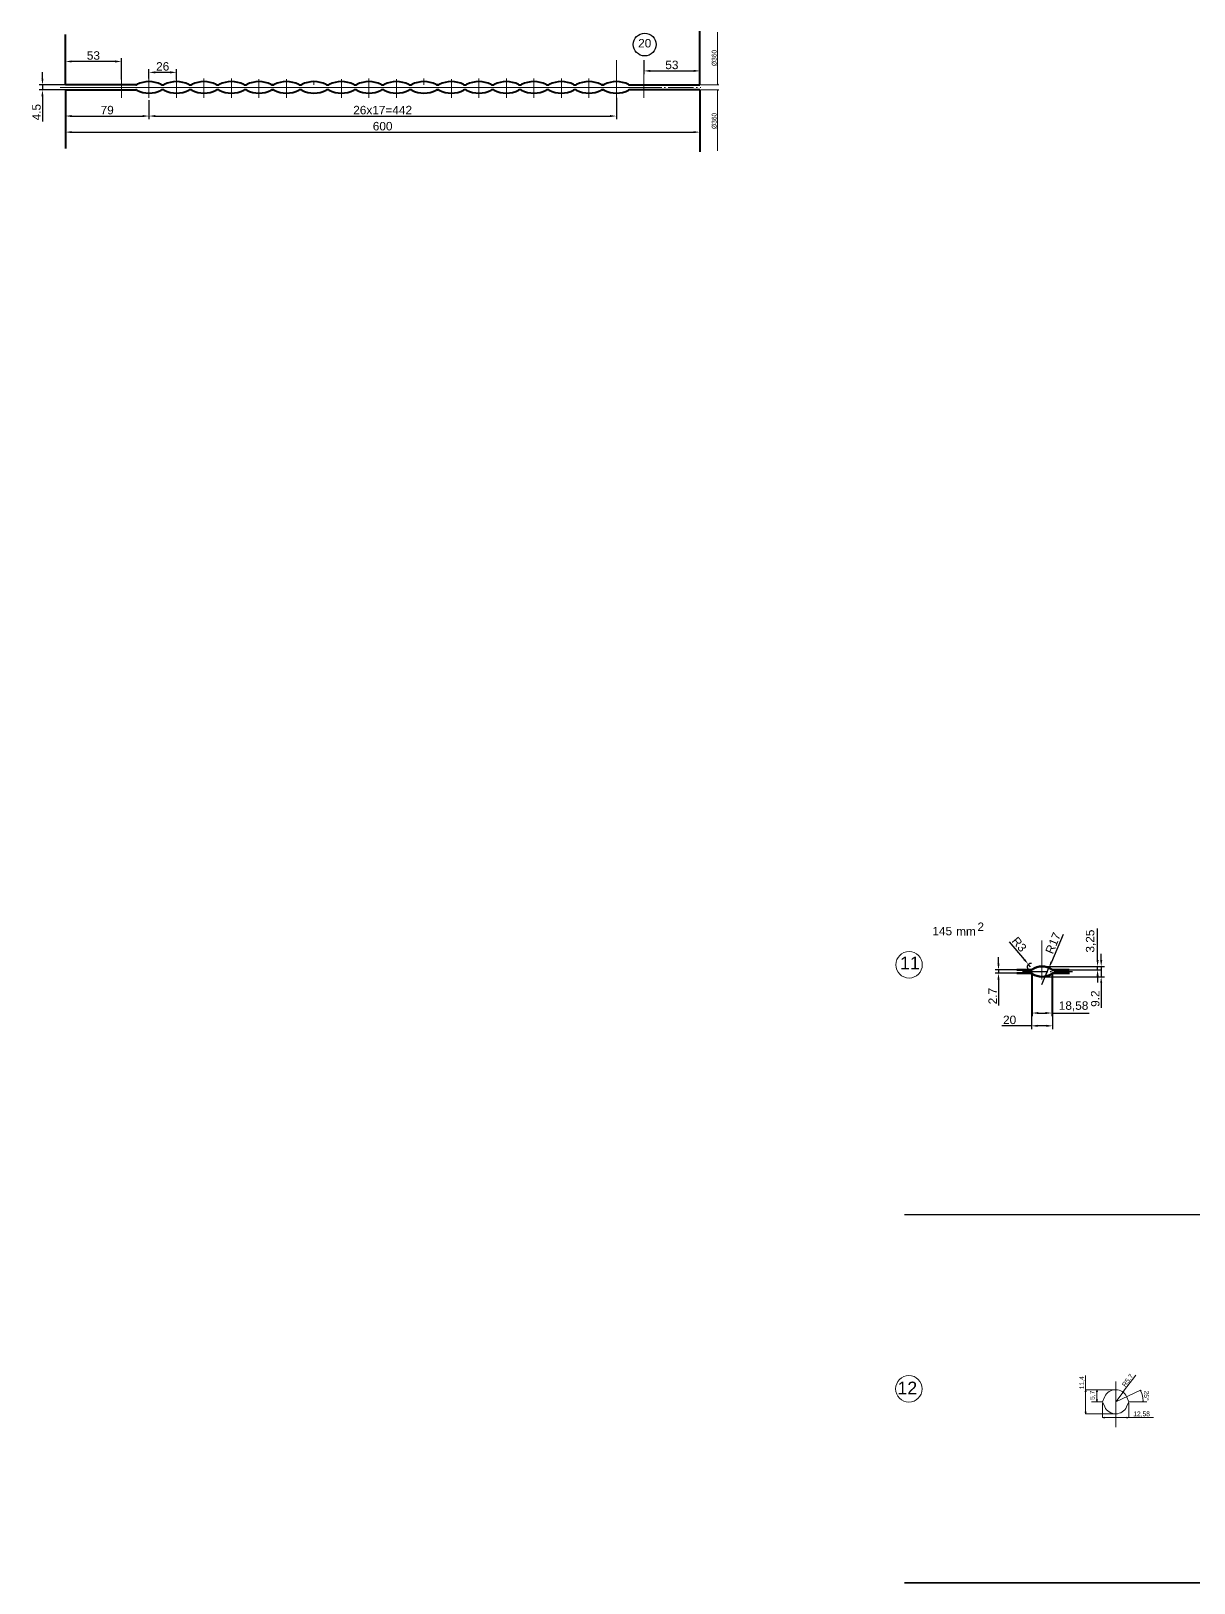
# Model space of a CAD drawing. Header units: millimetres. Extents: x 1526 to 31626, y -4643 to 9189.
# Drawn here: x 1526 to 2626, y 3333 to 4800 of the extents above; entities that cross this region are included whole.
import ezdxf

# ---------------------------------------------------------------- set-up
doc = ezdxf.new("R2010")
doc.units = ezdxf.units.MM
doc.linetypes.add('ACAD_ISO04W100', pattern=[30, 24, -3, 0, -3])
for name, color, linetype, lineweight in [('контурная', 7, 'Continuous', 50), ('осевые', 1, 'ACAD_ISO04W100', 25), ('тонкая', 7, 'Continuous', 20), ('тонкий', 7, 'Continuous', 20)]:
    doc.layers.add(name, color=color, linetype=linetype, lineweight=lineweight)
doc.layers.add('осевая', color=4, linetype='Continuous')
doc.styles.add('s1v4', font='arial.ttf', dxfattribs={"height": 4})
doc.styles.get("Standard").update_dxf_attribs({"font": 'arial.ttf'})
doc.dimstyles.new('s2v4', dxfattribs={"dimtxt": 8, "dimasz": 6, "dimexe": 3, "dimexo": 0, "dimgap": 1.5, "dimtad": 1, "dimtxsty": 'Standard', "dimcen": 2.5, "dimadec": 0, "dimazin": 0, "dimtfac": 1, "dimtmove": 0, "dimatfit": 3, "dimfxl": 1, "dimarcsym": 0})

# ---------------------------------------------------------------- blocks, each defined once
blk = doc.blocks.new('_Open30')
at = {"color": 0, "linetype": 'ByBlock', "lineweight": -2}
for p, q in [((-1, 0.27), (0, 0)), ((0, 0), (-1, -0.27)), ((0, 0), (-1, 0))]:
    blk.add_line(p, q, dxfattribs=at)
blk = doc.blocks.new('*D233')
at = {"layer": 'Defpoints', "color": 0, "transparency": 16777216}
for p in [(1637.8, 4725.2), (2079.8, 4736.5), (2079.8, 4719.2)]:
    blk.add_point(p, dxfattribs=at)
at = {"layer": 'тонкий', "color": 0, "lineweight": -2, "transparency": 16777216}
for p, q in [((1637.8, 4725.2), (1637.8, 4716.2)), ((2079.8, 4736.5), (2079.8, 4716.2)), ((1643.8, 4719.2), (2073.8, 4719.2))]:
    blk.add_line(p, q, dxfattribs=at)
at = {"layer": 'тонкий', "color": 0, "transparency": 16777216}
for points in [[(1643.8, 4720.2), (1643.8, 4718.2), (1637.8, 4719.2)], [(2073.8, 4720.2), (2073.8, 4718.2), (2079.8, 4719.2)]]:
    blk.add_solid(points, dxfattribs=at)
at = {"layer": 'тонкий', "color": 0, "transparency": 16777216, "insert": (1858.8, 4724.8), "char_height": 8, "attachment_point": 5}
blk.add_mtext('26x17=442', dxfattribs=at)
blk = doc.blocks.new('*D383')
at = {"layer": 'Defpoints', "color": 0, "transparency": 16777216}
for p in [(1558.8, 4743.9), (2158.8, 4743.9), (2158.8, 4704)]:
    blk.add_point(p, dxfattribs=at)
at = {"layer": 'тонкий', "color": 0, "lineweight": -2, "transparency": 16777216}
for p, q in [((1558.8, 4743.9), (1558.8, 4701)), ((2158.8, 4743.9), (2158.8, 4701)), ((1564.8, 4704), (2152.8, 4704))]:
    blk.add_line(p, q, dxfattribs=at)
at = {"layer": 'тонкий', "color": 0, "transparency": 16777216}
for points in [[(1564.8, 4705), (1564.8, 4703), (1558.8, 4704)], [(2152.8, 4705), (2152.8, 4703), (2158.8, 4704)]]:
    blk.add_solid(points, dxfattribs=at)
at = {"layer": 'тонкий', "color": 0, "transparency": 16777216, "insert": (1858.8, 4709.6), "char_height": 8, "attachment_point": 5}
blk.add_mtext('600', dxfattribs=at)
blk = doc.blocks.new('*D234')
at = {"layer": 'Defpoints', "color": 0, "transparency": 16777216}
for p in [(1558.8, 4743.3), (1637.8, 4734.3), (1637.8, 4719.2)]:
    blk.add_point(p, dxfattribs=at)
at = {"layer": 'тонкий', "color": 0, "lineweight": -2, "transparency": 16777216}
for p, q in [((1558.8, 4743.3), (1558.8, 4716.2)), ((1637.8, 4734.3), (1637.8, 4716.2)), ((1564.8, 4719.2), (1631.8, 4719.2))]:
    blk.add_line(p, q, dxfattribs=at)
at = {"layer": 'тонкий', "color": 0, "transparency": 16777216}
for points in [[(1564.8, 4720.2), (1564.8, 4718.2), (1558.8, 4719.2)], [(1631.8, 4720.2), (1631.8, 4718.2), (1637.8, 4719.2)]]:
    blk.add_solid(points, dxfattribs=at)
at = {"layer": 'тонкий', "color": 0, "transparency": 16777216, "insert": (1598.3, 4724.8), "char_height": 8, "attachment_point": 5}
blk.add_mtext('79', dxfattribs=at)
blk = doc.blocks.new('*D384')
at = {"layer": 'Defpoints', "color": 0, "transparency": 16777216}
for p in [(1537.1, 4743.9), (1592.1, 4748.7), (1592.1, 4743.9)]:
    blk.add_point(p, dxfattribs=at)
at = {"layer": 'тонкий', "color": 0, "lineweight": -2, "transparency": 16777216}
for p, q in [((1537.1, 4754.7), (1537.1, 4760.7)), ((1592.1, 4748.7), (1534.1, 4748.7)), ((1592.1, 4743.9), (1534.1, 4743.9)), ((1537.1, 4748.7), (1537.1, 4743.9)), ((1537.1, 4737.9), (1537.1, 4714))]:
    blk.add_line(p, q, dxfattribs=at)
at = {"layer": 'тонкий', "color": 0, "transparency": 16777216}
for points in [[(1536.1, 4754.7), (1538.1, 4754.7), (1537.1, 4748.7)], [(1536.1, 4737.9), (1538.1, 4737.9), (1537.1, 4743.9)]]:
    blk.add_solid(points, dxfattribs=at)
at = {"layer": 'тонкий', "color": 0, "transparency": 16777216, "insert": (1531.5, 4722.9), "char_height": 8, "attachment_point": 5, "rotation": 90}
blk.add_mtext('4.5', dxfattribs=at)
blk = doc.blocks.new('*D385')
at = {"layer": 'Defpoints', "color": 0, "transparency": 16777216}
for p in [(1637.8, 4760.5), (1637.8, 4754.7), (1663.8, 4753.9)]:
    blk.add_point(p, dxfattribs=at)
at = {"layer": 'тонкий', "color": 0, "lineweight": -2, "transparency": 16777216}
for p, q in [((1637.8, 4754.7), (1637.8, 4763.5)), ((1657.8, 4760.5), (1643.8, 4760.5)), ((1663.8, 4753.9), (1663.8, 4763.5))]:
    blk.add_line(p, q, dxfattribs=at)
at = {"layer": 'тонкий', "color": 0, "transparency": 16777216}
for points in [[(1643.8, 4761.5), (1643.8, 4759.5), (1637.8, 4760.5)], [(1657.8, 4761.5), (1657.8, 4759.5), (1663.8, 4760.5)]]:
    blk.add_solid(points, dxfattribs=at)
at = {"layer": 'тонкий', "color": 0, "transparency": 16777216, "insert": (1650.8, 4766.1), "char_height": 8, "attachment_point": 5}
blk.add_mtext('26', dxfattribs=at)
blk = doc.blocks.new('*D235')
at = {"layer": 'Defpoints', "color": 0, "transparency": 16777216}
for p in [(2105.8, 4772.1), (2158.8, 4761.9), (2158.8, 4754.7)]:
    blk.add_point(p, dxfattribs=at)
at = {"layer": 'тонкий', "color": 0, "lineweight": -2, "transparency": 16777216}
for p, q in [((2105.8, 4772.1), (2105.8, 4758.9)), ((2111.8, 4761.9), (2152.8, 4761.9)), ((2158.8, 4754.7), (2158.8, 4764.9))]:
    blk.add_line(p, q, dxfattribs=at)
at = {"layer": 'тонкий', "color": 0, "transparency": 16777216}
for points in [[(2111.8, 4762.9), (2111.8, 4760.9), (2105.8, 4761.9)], [(2152.8, 4762.9), (2152.8, 4760.9), (2158.8, 4761.9)]]:
    blk.add_solid(points, dxfattribs=at)
at = {"layer": 'тонкий', "color": 0, "transparency": 16777216, "insert": (2132.3, 4767.5), "char_height": 8, "attachment_point": 5}
blk.add_mtext('53', dxfattribs=at)
blk = doc.blocks.new('*D209')
at = {"layer": 'Defpoints', "color": 0, "transparency": 16777216}
for p in [(2472.3, 3908.9), (2492.3, 3908.9), (2472.3, 3859.2)]:
    blk.add_point(p, dxfattribs=at)
at = {"layer": 'тонкий', "color": 0, "lineweight": -2, "transparency": 16777216}
for p, q in [((2472.3, 3908.9), (2472.3, 3856.2)), ((2492.3, 3908.9), (2492.3, 3856.2)), ((2472.3, 3859.2), (2444.4, 3859.2)), ((2486.3, 3859.2), (2478.3, 3859.2))]:
    blk.add_line(p, q, dxfattribs=at)
at = {"layer": 'тонкий', "color": 0, "transparency": 16777216}
for points in [[(2478.3, 3860.2), (2478.3, 3858.2), (2472.3, 3859.2)], [(2486.3, 3860.2), (2486.3, 3858.2), (2492.3, 3859.2)]]:
    blk.add_solid(points, dxfattribs=at)
at = {"layer": 'тонкий', "color": 0, "transparency": 16777216, "insert": (2451.7, 3864.8), "char_height": 8, "attachment_point": 5}
blk.add_mtext('20', dxfattribs=at)
blk = doc.blocks.new('*D298')
at = {"layer": 'Defpoints', "color": 0, "transparency": 16777216}
for p in [(2482.3, 3915.3), (2498.3, 3912.1), (2534.9, 3915.3)]:
    blk.add_point(p, dxfattribs=at)
at = {"layer": 'тонкий', "color": 0, "lineweight": -2, "transparency": 16777216}
for p, q in [((2534.9, 3921.3), (2534.9, 3951.2)), ((2482.3, 3915.3), (2537.9, 3915.3)), ((2498.3, 3912.1), (2537.9, 3912.1)), ((2534.9, 3912.1), (2534.9, 3915.3)), ((2534.9, 3906.1), (2534.9, 3900.1))]:
    blk.add_line(p, q, dxfattribs=at)
at = {"layer": 'тонкий', "color": 0, "transparency": 16777216}
for points in [[(2533.9, 3921.3), (2535.9, 3921.3), (2534.9, 3915.3)], [(2533.9, 3906.1), (2535.9, 3906.1), (2534.9, 3912.1)]]:
    blk.add_solid(points, dxfattribs=at)
at = {"layer": 'тонкий', "color": 0, "transparency": 16777216, "insert": (2528.6, 3939.3), "char_height": 8, "attachment_point": 5, "rotation": 90}
blk.add_mtext('3,25', dxfattribs=at)
blk = doc.blocks.new('*D299')
at = {"layer": 'Defpoints', "color": 0, "transparency": 16777216}
for p in [(2482.3, 3905.6), (2513.8, 3915.3), (2538.3, 3905.6)]:
    blk.add_point(p, dxfattribs=at)
at = {"layer": 'тонкий', "color": 0, "lineweight": -2, "transparency": 16777216}
for p, q in [((2538.3, 3921.3), (2538.3, 3927.3)), ((2482.3, 3905.6), (2541.3, 3905.6)), ((2513.8, 3915.3), (2541.3, 3915.3)), ((2538.3, 3915.3), (2538.3, 3905.6)), ((2538.3, 3899.6), (2538.3, 3876.2))]:
    blk.add_line(p, q, dxfattribs=at)
at = {"layer": 'тонкий', "color": 0, "transparency": 16777216}
for points in [[(2537.3, 3921.3), (2539.3, 3921.3), (2538.3, 3915.3)], [(2537.3, 3899.6), (2539.3, 3899.6), (2538.3, 3905.6)]]:
    blk.add_solid(points, dxfattribs=at)
at = {"layer": 'тонкий', "color": 0, "transparency": 16777216, "insert": (2532.7, 3884.9), "char_height": 8, "attachment_point": 5, "rotation": 90}
blk.add_mtext('9.2', dxfattribs=at)
blk = doc.blocks.new('*D300')
at = {"layer": 'Defpoints', "color": 0, "transparency": 16777216}
for p in [(2441.2, 3908.9), (2461.5, 3912.1), (2461.5, 3908.9)]:
    blk.add_point(p, dxfattribs=at)
at = {"layer": 'тонкий', "color": 0, "lineweight": -2, "transparency": 16777216}
for p, q in [((2441.2, 3918.1), (2441.2, 3924.1)), ((2461.5, 3912.1), (2438.2, 3912.1)), ((2461.5, 3908.9), (2438.2, 3908.9)), ((2441.2, 3912.1), (2441.2, 3908.9)), ((2441.2, 3902.9), (2441.2, 3878.4))]:
    blk.add_line(p, q, dxfattribs=at)
at = {"layer": 'тонкий', "color": 0, "transparency": 16777216}
for points in [[(2440.2, 3918.1), (2442.2, 3918.1), (2441.2, 3912.1)], [(2440.2, 3902.9), (2442.2, 3902.9), (2441.2, 3908.9)]]:
    blk.add_solid(points, dxfattribs=at)
at = {"layer": 'тонкий', "color": 0, "transparency": 16777216, "insert": (2435.7, 3887.3), "char_height": 8, "attachment_point": 5, "rotation": 90}
blk.add_mtext('2.7', dxfattribs=at)
blk = doc.blocks.new('*D301')
at = {"layer": 'Defpoints', "color": 0, "transparency": 16777216}
for p in [(2488.9, 3914), (2482.3, 3898.3)]:
    blk.add_point(p, dxfattribs=at)
at = {"layer": 'тонкий', "color": 0, "lineweight": -2, "transparency": 16777216}
for p, q in [((2502.2, 3945.4), (2491.2, 3919.5)), ((2482.3, 3898.3), (2488.9, 3914))]:
    blk.add_line(p, q, dxfattribs=at)
at = {"layer": 'тонкий', "color": 0, "transparency": 16777216}
blk.add_solid([(2490.3, 3919.9), (2492.1, 3919.1), (2488.9, 3914)], dxfattribs=at)
at = {"layer": 'тонкий', "color": 0, "transparency": 16777216, "insert": (2492.8, 3937.4), "char_height": 8, "attachment_point": 5, "rotation": 67.1227}
blk.add_mtext('R17', dxfattribs=at)
blk = doc.blocks.new('*D302')
at = {"layer": 'Defpoints', "color": 0, "transparency": 16777216}
for p in [(2469.4, 3917.4), (2471.4, 3915.1)]:
    blk.add_point(p, dxfattribs=at)
at = {"layer": 'тонкий', "color": 0, "lineweight": -2, "transparency": 16777216}
for p, q in [((2451.4, 3938.7), (2465.5, 3922)), ((2471.4, 3915.1), (2469.4, 3917.4))]:
    blk.add_line(p, q, dxfattribs=at)
blk.add_arc((2471.4, 3915.1), 3, 72.8875, 270, dxfattribs=at)
at = {"layer": 'тонкий', "color": 0, "transparency": 16777216}
blk.add_solid([(2466.3, 3922.6), (2464.8, 3921.3), (2469.4, 3917.4)], dxfattribs=at)
at = {"layer": 'тонкий', "color": 0, "transparency": 16777216, "insert": (2460.8, 3936.2), "char_height": 8, "attachment_point": 5, "rotation": 310.1832}
blk.add_mtext('R3', dxfattribs=at)
blk = doc.blocks.new('*D303')
at = {"layer": 'Defpoints', "color": 0, "transparency": 16777216}
for p in [(2473, 3908.4), (2491.6, 3908.4), (2491.6, 3871.3)]:
    blk.add_point(p, dxfattribs=at)
at = {"layer": 'тонкий', "color": 0, "lineweight": -2, "transparency": 16777216}
for p, q in [((2473, 3908.4), (2473, 3868.3)), ((2491.6, 3908.4), (2491.6, 3868.3)), ((2479, 3871.3), (2485.6, 3871.3)), ((2491.6, 3871.3), (2526.8, 3871.3))]:
    blk.add_line(p, q, dxfattribs=at)
at = {"layer": 'тонкий', "color": 0, "transparency": 16777216}
for points in [[(2479, 3872.3), (2479, 3870.3), (2473, 3871.3)], [(2485.6, 3872.3), (2485.6, 3870.3), (2491.6, 3871.3)]]:
    blk.add_solid(points, dxfattribs=at)
at = {"layer": 'тонкий', "color": 0, "transparency": 16777216, "insert": (2512.2, 3877.6), "char_height": 8, "attachment_point": 5}
blk.add_mtext('18,58', dxfattribs=at)
blk = doc.blocks.new('*D247')
at = {"layer": 'Defpoints', "color": 0, "transparency": 16777216}
for p in [(1558.8, 4770.8), (1558.8, 4758.2), (1611.8, 4753.9)]:
    blk.add_point(p, dxfattribs=at)
at = {"layer": 'тонкий', "color": 0, "lineweight": -2, "transparency": 16777216}
for p, q in [((1558.8, 4758.2), (1558.8, 4773.8)), ((1605.8, 4770.8), (1564.8, 4770.8)), ((1611.8, 4753.9), (1611.8, 4773.8))]:
    blk.add_line(p, q, dxfattribs=at)
at = {"layer": 'тонкий', "color": 0, "transparency": 16777216}
for points in [[(1564.8, 4771.8), (1564.8, 4769.8), (1558.8, 4770.8)], [(1605.8, 4771.8), (1605.8, 4769.8), (1611.8, 4770.8)]]:
    blk.add_solid(points, dxfattribs=at)
at = {"layer": 'тонкий', "color": 0, "transparency": 16777216, "insert": (1585.3, 4776.4), "char_height": 8, "attachment_point": 5}
blk.add_mtext('53', dxfattribs=at)

msp = doc.modelspace()

# ---------------------------------------------------------------- linework, layer by layer
at = {"lineweight": 40}
for p, q in [((2158.8379, 4748.72314), (2158.8379, 4799.57324)), ((1558.8379, 4748.72314), (1558.8379, 4796.27906)), ((1625.34791, 4748.72314), (1558.8379, 4748.72314)), ((1558.8379, 4743.92314), (1625.34791, 4743.92314)), ((1558.8379, 4743.29814), (1558.8379, 4688.66872)), ((1650.3279, 4748.72314), (1651.34791, 4748.72314)), ((1651.34791, 4743.92314), (1650.3279, 4743.92314)), ((1676.3279, 4748.72314), (1677.34791, 4748.72314)), ((1676.3279, 4748.72314), (1677.34791, 4748.72314)), ((1677.34791, 4743.92314), (1676.3279, 4743.92314)), ((1677.34791, 4743.92314), (1676.3279, 4743.92314)), ((1702.3279, 4748.72314), (1703.34791, 4748.72314)), ((1703.34791, 4743.92314), (1702.3279, 4743.92314)), ((1728.3279, 4748.72314), (1729.34791, 4748.72314)), ((1729.34791, 4743.92314), (1728.3279, 4743.92314)), ((1754.3279, 4748.72314), (1755.34791, 4748.72314)), ((1755.34791, 4748.72314), (1754.3279, 4748.72314)), ((1755.34791, 4743.92314), (1754.3279, 4743.92314)), ((1754.3279, 4743.92314), (1755.34791, 4743.92314)), ((1780.3279, 4748.72314), (1781.34791, 4748.72314)), ((1781.34791, 4743.92314), (1780.3279, 4743.92314)), ((1806.3279, 4748.72314), (1807.34791, 4748.72314)), ((1807.34791, 4743.92314), (1806.3279, 4743.92314)), ((1832.3279, 4748.72314), (1833.34791, 4748.72314)), ((1832.3279, 4748.72314), (1833.34791, 4748.72314)), ((1833.34791, 4743.92314), (1832.3279, 4743.92314)), ((1833.34791, 4743.92314), (1832.3279, 4743.92314)), ((1858.3279, 4748.72314), (1859.34791, 4748.72314)), ((1859.34791, 4743.92314), (1858.3279, 4743.92314)), ((1884.3279, 4748.72314), (1885.34791, 4748.72314)), ((1885.34791, 4743.92314), (1884.3279, 4743.92314)), ((1910.3279, 4748.72314), (1911.34791, 4748.72314)), ((1911.34791, 4748.72314), (1910.3279, 4748.72314)), ((1911.34791, 4743.92314), (1910.3279, 4743.92314)), ((1910.3279, 4743.92314), (1911.34791, 4743.92314)), ((1936.3279, 4748.72314), (1937.34791, 4748.72314)), ((1937.34791, 4743.92314), (1936.3279, 4743.92314)), ((1962.3279, 4748.72314), (1963.34791, 4748.72314)), ((1963.34791, 4743.92314), (1962.3279, 4743.92314)), ((1988.3279, 4748.72314), (1989.34791, 4748.72314)), ((1988.3279, 4748.72314), (1989.34791, 4748.72314)), ((1989.34791, 4743.92314), (1988.3279, 4743.92314)), ((1989.34791, 4743.92314), (1988.3279, 4743.92314)), ((2014.3279, 4748.72314), (2015.34791, 4748.72314)), ((2015.34791, 4743.92314), (2014.3279, 4743.92314)), ((2040.3279, 4748.72314), (2041.34791, 4748.72314)), ((2041.34791, 4743.92314), (2040.3279, 4743.92314)), ((2067.34791, 4748.72314), (2066.3279, 4748.72314)), ((2066.3279, 4748.72314), (2067.34791, 4748.72314)), ((2066.3279, 4743.92314), (2067.34791, 4743.92314)), ((2067.34791, 4743.92314), (2066.3279, 4743.92314)), ((2092.3279, 4748.72314), (2093.34791, 4748.72314)), ((2092.3279, 4748.72314), (2158.8379, 4748.72314)), ((2093.34791, 4743.92314), (2092.3279, 4743.92314)), ((2158.8379, 4743.92314), (2092.3279, 4743.92314)), ((2158.8379, 4743.29814), (2158.8379, 4685.37452))]:
    msp.add_line(p, q, dxfattribs=at)
at = {"lineweight": 5}
for p, q in [((2175.60497, 4749.72314), (2175.60497, 4798.57324)), ((2175.60912, 4742.92314), (2175.60912, 4686.37452)), ((2523.53729, 3515.26311), (2523.53729, 3528.76311)), ((2571.06231, 3528.839), (2559.54096, 3513.72468)), ((2523.53729, 3494.46311), (2523.53729, 3513.26311)), ((2534.28868, 3513.26311), (2534.28868, 3505.86311)), ((2552.02369, 3503.86311), (2558.93473, 3512.92939)), ((2541.44518, 3488.85498), (2562.6022, 3488.85498)), ((2564.6022, 3488.85498), (2587.91444, 3488.85498))]:
    msp.add_line(p, q, dxfattribs=at)
at = {"lineweight": 15}
for p, q in [((1637.8379, 4751.72314), (1637.8379, 4754.72314)), ((1663.8379, 4751.72314), (1663.8379, 4754.72314)), ((1689.8379, 4751.72314), (1689.8379, 4754.72314)), ((1715.8379, 4751.72314), (1715.8379, 4754.72314)), ((1845.8379, 4751.72314), (1845.8379, 4754.72314)), ((1897.8379, 4751.72314), (1897.8379, 4754.72314)), ((1949.8379, 4751.72314), (1949.8379, 4754.72314)), ((1975.8379, 4751.72314), (1975.8379, 4754.72314)), ((2001.8379, 4751.72314), (2001.8379, 4754.72314)), ((2027.8379, 4751.72314), (2027.8379, 4754.72314)), ((2053.8379, 4751.72314), (2053.8379, 4754.72314)), ((2079.8379, 4751.72314), (2079.8379, 4754.72314)), ((1637.8379, 4751.72314), (1637.8379, 4748.72314)), ((1663.8379, 4751.72314), (1663.8379, 4748.72314)), ((1689.8379, 4751.72314), (1689.8379, 4748.72314)), ((1715.8379, 4751.72314), (1715.8379, 4748.72314)), ((1741.8379, 4751.72314), (1741.8379, 4748.72314)), ((1767.8379, 4751.72314), (1767.8379, 4748.72314)), ((1819.8379, 4751.72314), (1819.8379, 4748.72314)), ((1845.8379, 4751.72314), (1845.8379, 4748.72314)), ((1871.8379, 4751.72314), (1871.8379, 4748.72314)), ((1897.8379, 4751.72314), (1897.8379, 4748.72314)), ((1923.8379, 4751.72314), (1923.8379, 4748.72314)), ((1949.8379, 4751.72314), (1949.8379, 4748.72314)), ((1975.8379, 4751.72314), (1975.8379, 4748.72314)), ((2001.8379, 4751.72314), (2001.8379, 4748.72314)), ((2027.8379, 4751.72314), (2027.8379, 4748.72314)), ((2053.8379, 4751.72314), (2053.8379, 4748.72314)), ((2079.8379, 4751.72314), (2079.8379, 4748.72314)), ((2552.02369, 3503.86311), (2552.02369, 3522.96154)), ((2552.02369, 3522.96154), (2552.02369, 3479.87687)), ((2541.69178, 3508.68096), (2539.44518, 3503.86311)), ((2552.02369, 3503.86311), (2575.45297, 3514.78836)), ((2562.3556, 3508.68096), (2564.6022, 3503.86311)), ((2539.44518, 3503.86311), (2529.13218, 3503.86311)), ((2529.13218, 3503.86311), (2539.44518, 3503.86311)), ((2541.69178, 3499.04526), (2539.44518, 3503.86311)), ((2562.3556, 3499.04526), (2564.6022, 3503.86311)), ((2564.6022, 3503.86311), (2581.49169, 3503.86311))]:
    msp.add_line(p, q, dxfattribs=at)
at = {"color": 251, "lineweight": 5}
for p, q in [((2159.4629, 4748.72314), (2176.85497, 4748.72314)), ((2159.4629, 4743.92314), (2176.85912, 4743.92314)), ((2551.75604, 3515.26311), (2523.53729, 3515.26311)), ((2550.77369, 3515.26311), (2533.10981, 3515.26311)), ((2550.77369, 3492.46311), (2523.53729, 3492.46311)), ((2539.78354, 3503.86311), (2531.78868, 3503.86311)), ((2539.44518, 3502.61311), (2539.44518, 3488.85498)), ((2564.6022, 3502.61311), (2564.6022, 3488.85498))]:
    msp.add_line(p, q, dxfattribs=at)
at = {"color": 2}
msp.add_line((3386.53584, 3332.54835), (2352.26967, 3332.54835), dxfattribs=at)
for points in [[(2352.26967, 3680.7748), (3386.53584, 3680.7748)], [(2352.26969, 3332.54835), (3386.53586, 3332.54835)], [(2352.26969, 3332.54834), (3386.53586, 3332.54834)], [(2352.26969, 3332.54834), (3386.53586, 3332.54834)]]:
    msp.add_lwpolyline(points, dxfattribs=at)
msp.add_circle((2106.62, 4786.81237), 10.75362)
at = {"lineweight": 40}
for centre, radius, start, end in [((1625.34791, 4750.72314), 2, 270, 297.01229396), ((1625.34791, 4741.92314), 2, 62.98770604, 90), ((1637.8379, 4726.22314), 25.5, 62.98770604, 117.01229396), ((1637.8379, 4766.42314), 25.5, 242.98770604, 297.01229396), ((1650.3279, 4750.72314), 2, 242.98770604, 270), ((1650.3279, 4741.92314), 2, 90, 117.01229396), ((1651.34791, 4750.72314), 2, 270, 297.01229396), ((1651.34791, 4741.92314), 2, 62.98770604, 90), ((1663.8379, 4726.22314), 25.5, 62.98770604, 117.01229396), ((1663.8379, 4766.42314), 25.5, 242.98770604, 297.01229396), ((1676.3279, 4750.72314), 2, 242.98770604, 270), ((1676.3279, 4741.92314), 2, 90, 117.01229396), ((1677.34791, 4750.72314), 2, 270, 297.01229396), ((1677.34791, 4741.92314), 2, 62.98770604, 90), ((1689.8379, 4726.22314), 25.5, 62.98770604, 117.01229396), ((1689.8379, 4766.42314), 25.5, 242.98770604, 297.01229396), ((1702.3279, 4750.72314), 2, 242.98770604, 270), ((1702.3279, 4741.92314), 2, 90, 117.01229396), ((1703.34791, 4750.72314), 2, 270, 297.01229396), ((1703.34791, 4741.92314), 2, 62.98770604, 90), ((1715.8379, 4726.22314), 25.5, 62.98770604, 117.01229396), ((1715.8379, 4766.42314), 25.5, 242.98770604, 297.01229396), ((1728.3279, 4750.72314), 2, 242.98770604, 270), ((1728.3279, 4741.92314), 2, 90, 117.01229396), ((1729.34791, 4750.72314), 2, 270, 297.01229396), ((1729.34791, 4741.92314), 2, 62.98770604, 90), ((1741.8379, 4726.22314), 25.5, 62.98770604, 117.01229396), ((1741.8379, 4766.42314), 25.5, 242.98770604, 297.01229396), ((1754.3279, 4750.72314), 2, 242.98770604, 270), ((1754.3279, 4741.92314), 2, 90, 117.01229396), ((1755.34791, 4750.72314), 2, 270, 297.01229396), ((1755.34791, 4741.92314), 2, 62.98770604, 90), ((1767.8379, 4726.22314), 25.5, 62.98770604, 117.01229396), ((1767.8379, 4766.42314), 25.5, 242.98770604, 297.01229396), ((1780.3279, 4750.72314), 2, 242.98770604, 270), ((1780.3279, 4741.92314), 2, 90, 117.01229396), ((1781.34791, 4750.72314), 2, 270, 297.01229396), ((1781.34791, 4741.92314), 2, 62.98770604, 90), ((1793.8379, 4726.22314), 25.5, 62.98770604, 117.01229396), ((1793.8379, 4766.42314), 25.5, 242.98770604, 297.01229396), ((1806.3279, 4750.72314), 2, 242.98770604, 270), ((1806.3279, 4741.92314), 2, 90, 117.01229396), ((1807.34791, 4750.72314), 2, 270, 297.01229396), ((1807.34791, 4741.92314), 2, 62.98770604, 90), ((1819.8379, 4726.22314), 25.5, 62.98770604, 117.01229396), ((1819.8379, 4766.42314), 25.5, 242.98770604, 297.01229396), ((1832.3279, 4750.72314), 2, 242.98770604, 270), ((1832.3279, 4741.92314), 2, 90, 117.01229396), ((1833.34791, 4750.72314), 2, 270, 297.01229396), ((1833.34791, 4741.92314), 2, 62.98770604, 90), ((1845.8379, 4726.22314), 25.5, 62.98770604, 117.01229396), ((1845.8379, 4766.42314), 25.5, 242.98770604, 297.01229396), ((1858.3279, 4750.72314), 2, 242.98770604, 270), ((1858.3279, 4741.92314), 2, 90, 117.01229396), ((1859.34791, 4750.72314), 2, 270, 297.01229396), ((1859.34791, 4741.92314), 2, 62.98770604, 90), ((1871.8379, 4726.22314), 25.5, 62.98770604, 117.01229396), ((1871.8379, 4766.42314), 25.5, 242.98770604, 297.01229396), ((1884.3279, 4750.72314), 2, 242.98770604, 270), ((1884.3279, 4741.92314), 2, 90, 117.01229396), ((1885.34791, 4750.72314), 2, 270, 297.01229396), ((1885.34791, 4741.92314), 2, 62.98770604, 90), ((1897.8379, 4726.22314), 25.5, 62.98770604, 117.01229396), ((1897.8379, 4766.42314), 25.5, 242.98770604, 297.01229396), ((1910.3279, 4750.72314), 2, 242.98770604, 270), ((1910.3279, 4741.92314), 2, 90, 117.01229396), ((1911.34791, 4750.72314), 2, 270, 297.01229396), ((1911.34791, 4741.92314), 2, 62.98770604, 90), ((1923.8379, 4726.22314), 25.5, 62.98770604, 117.01229396), ((1923.8379, 4766.42314), 25.5, 242.98770604, 297.01229396), ((1936.3279, 4750.72314), 2, 242.98770604, 270), ((1936.3279, 4741.92314), 2, 90, 117.01229396), ((1937.34791, 4750.72314), 2, 270, 297.01229396), ((1937.34791, 4741.92314), 2, 62.98770604, 90), ((1949.8379, 4726.22314), 25.5, 62.98770604, 117.01229396), ((1949.8379, 4766.42314), 25.5, 242.98770604, 297.01229396), ((1962.3279, 4750.72314), 2, 242.98770604, 270), ((1962.3279, 4741.92314), 2, 90, 117.01229396), ((1963.34791, 4750.72314), 2, 270, 297.01229396), ((1963.34791, 4741.92314), 2, 62.98770604, 90), ((1975.8379, 4726.22314), 25.5, 62.98770604, 117.01229396), ((1975.8379, 4766.42314), 25.5, 242.98770604, 297.01229396), ((1988.3279, 4750.72314), 2, 242.98770604, 270), ((1988.3279, 4741.92314), 2, 90, 117.01229396), ((1989.34791, 4750.72314), 2, 270, 297.01229396), ((1989.34791, 4741.92314), 2, 62.98770604, 90), ((2001.8379, 4726.22314), 25.5, 62.98770604, 117.01229396), ((2001.8379, 4766.42314), 25.5, 242.98770604, 297.01229396), ((2014.3279, 4750.72314), 2, 242.98770604, 270), ((2014.3279, 4741.92314), 2, 90, 117.01229396), ((2015.34791, 4750.72314), 2, 270, 297.01229396), ((2015.34791, 4741.92314), 2, 62.98770604, 90), ((2027.8379, 4726.22314), 25.5, 62.98770604, 117.01229396), ((2027.8379, 4766.42314), 25.5, 242.98770604, 297.01229396), ((2040.3279, 4750.72314), 2, 242.98770604, 270), ((2040.3279, 4741.92314), 2, 90, 117.01229396), ((2041.34791, 4750.72314), 2, 270, 297.01229396), ((2041.34791, 4741.92314), 2, 62.98770604, 90), ((2053.8379, 4726.22314), 25.5, 62.98770604, 117.01229396), ((2053.8379, 4766.42314), 25.5, 242.98770604, 297.01229396), ((2066.3279, 4750.72314), 2, 242.98770604, 270), ((2066.3279, 4741.92314), 2, 90, 117.01229396), ((2067.34791, 4750.72314), 2, 270, 297.01229396), ((2067.34791, 4741.92314), 2, 62.98770604, 90), ((2079.8379, 4726.22314), 25.5, 62.98770604, 117.01229396), ((2079.8379, 4766.42314), 25.5, 242.98770604, 297.01229396), ((2092.3279, 4750.72314), 2, 242.98770604, 270), ((2092.3279, 4741.92314), 2, 90, 117.01229396)]:
    msp.add_arc(centre, radius, start, end, dxfattribs=at)
at = {"lineweight": 15}
for start, end in [(25, 155), (205, 335)]:
    msp.add_arc((2552.02369, 3503.86311), 11.4, start, end, dxfattribs=at)
at = {"lineweight": 5}
msp.add_arc((2552.02369, 3503.86311), 25.85135, 2.21649372, 22.78350628, dxfattribs=at)
at = {"layer": 'контурная'}
for p, q in [((2458.58823, 3912.08522), (2471.35492, 3912.08522)), ((2458.58823, 3908.88522), (2471.35492, 3908.88522)), ((2493.21242, 3912.08522), (2508.04353, 3912.08522)), ((2493.21242, 3908.88522), (2508.29753, 3908.88522))]:
    msp.add_line(p, q, dxfattribs=at)
for centre, radius, start, end in [((2471.35492, 3915.08522), 3, 270, 303.12294021), ((2471.35492, 3905.88522), 3, 56.87705979, 90), ((2482.28367, 3898.33522), 17, 56.87705979, 123.12294021), ((2482.28367, 3922.63522), 17, 236.87705979, 303.12294021), ((2493.21242, 3915.08522), 3, 236.87705979, 270), ((2493.21242, 3905.88522), 3, 90, 123.12294021)]:
    msp.add_arc(centre, radius, start, end, dxfattribs=at)
at = {"layer": 'осевая', "lineweight": 15}
for p, q in [((2079.8379, 4736.54562), (2079.8379, 4772.10927)), ((2105.8379, 4736.54562), (2105.8379, 4772.10927)), ((1611.8379, 4736.54562), (1611.8379, 4753.92106)), ((1637.8379, 4736.54562), (1637.8379, 4753.92106)), ((1663.8379, 4736.54562), (1663.8379, 4753.92106)), ((1689.8379, 4736.54562), (1689.8379, 4753.92106)), ((1715.8379, 4736.54562), (1715.8379, 4753.92106)), ((1741.8379, 4736.54562), (1741.8379, 4753.92106)), ((1767.8379, 4736.54562), (1767.8379, 4753.92106)), ((1819.8379, 4736.54562), (1819.8379, 4753.92106)), ((1845.8379, 4736.54562), (1845.8379, 4753.92106)), ((1871.8379, 4736.54562), (1871.8379, 4753.92106)), ((1923.8379, 4736.54562), (1923.8379, 4753.92106)), ((1949.8379, 4736.54562), (1949.8379, 4753.92106)), ((1975.8379, 4736.54562), (1975.8379, 4753.92106)), ((2001.8379, 4736.54562), (2001.8379, 4753.92106)), ((2027.8379, 4736.54562), (2027.8379, 4753.92106)), ((2053.8379, 4736.54562), (2053.8379, 4753.92106)), ((1553.7453, 4746.32314), (1897.8379, 4746.32314)), ((1793.8379, 4751.72314), (1793.8379, 4748.72314)), ((1882.06924, 4746.32314), (2079.8379, 4746.32314)), ((2064.06924, 4746.32314), (2098.77021, 4746.32314))]:
    msp.add_line(p, q, dxfattribs=at)
at = {"layer": 'осевые', "lineweight": 15}
msp.add_line((2098.77021, 4746.32314), (2159.56796, 4746.32314), dxfattribs=at)
at = {"layer": 'осевые'}
msp.add_line((2463.73923, 3910.48522), (2511.14125, 3910.48522), dxfattribs=at)
at = {"layer": 'тонкая'}
for centre in [(2356.61335, 3916.9423), (2356.44983, 3516.04475)]:
    msp.add_circle(centre, 12.53226, dxfattribs=at)
at = {"layer": 'тонкий'}
for p, q in [((2482.28367, 3939.88815), (2482.28367, 3926.96497)), ((2482.28367, 3926.61497), (2482.28367, 3903.13548)), ((2471.80676, 3910.48522), (2472.99424, 3912.57272)), ((2472.99424, 3908.39772), (2471.80676, 3910.48522)), ((2472.2868, 3908.88522), (2472.2868, 3909.33492)), ((2472.99424, 3908.39772), (2472.99424, 3910.48522)), ((2491.5731, 3908.39772), (2492.76058, 3910.48522)), ((2492.28054, 3908.88522), (2492.28054, 3909.47129))]:
    msp.add_line(p, q, dxfattribs=at)

# ---------------------------------------------------------------- block references
at = {"lineweight": 5}
for p, rotation in [((2175.60497, 4748.72314), 270), ((2175.60912, 4743.92314), 90), ((2558.93473, 3512.92939), 232.6824547288056), ((2575.45297, 3514.78836), 113.8917531400482), ((2577.87504, 3503.86311), 271.1082468599509)]:
    msp.add_blockref('_Open30', p, dxfattribs=dict(at, rotation=rotation))
at = {"lineweight": 5, "xscale": 2, "yscale": 2, "zscale": 2}
for p, rotation in [((2523.53729, 3515.26311), 90), ((2534.28868, 3515.26311), 90), ((2523.53729, 3492.46311), 270), ((2534.28868, 3503.86311), 270), ((2539.44518, 3488.85498), 180)]:
    msp.add_blockref('_Open30', p, dxfattribs=dict(at, rotation=rotation))
msp.add_blockref('_Open30', (2564.6022, 3488.85498), dxfattribs=at)

# ---------------------------------------------------------------- texts
at = {"insert": (2106.61802, 4788.01824), "char_height": 8, "attachment_point": 5}
msp.add_mtext('20', dxfattribs=at)
at = {"lineweight": 15, "char_height": 4.5, "attachment_point": 5}
for s, insert, rotation in [('%%c360', (2172.35497, 4774.14819), 90), ('%%c360', (2172.35912, 4714.64883), 90), ('11,4', (2520.35526, 3521.84524), 90), ('R5.7', (2563.32465, 3524.04931), 53), ('5,7', (2530.28201, 3509.94344), 90), ('25°', (2581.08268, 3509.65536), 267.78350628)]:
    msp.add_mtext(s, dxfattribs=dict(at, insert=insert, rotation=rotation))
at = {"layer": 'тонкая', "style": 's1v4'}
for s, p in [('145', (2378.6819, 3944.76014)), ('mm', (2401.13672, 3944.55893)), ('2', (2421.27666, 3948.84802))]:
    msp.add_text(s, height=8, dxfattribs=at).set_placement(p)
at = {"layer": 'тонкий', "style": 's1v4'}
for s, p in [('11', (2348.10666, 3912.62799)), ('12', (2345.65315, 3510.8356))]:
    msp.add_text(s, height=12, dxfattribs=at).set_placement(p)
at = {"layer": 'тонкий', "insert": (2576.50813, 3491.97211), "char_height": 4.5, "attachment_point": 5}
msp.add_mtext('12,58', dxfattribs=at)

# ---------------------------------------------------------------- dimensions: what is measured, and where the dimension line sits
at = {"layer": 'тонкий'}
for base, p1, p2, picture, middle in [((1558.8379, 4770.83918), (1611.8379, 4753.92106), (1558.8379, 4758.17224), '*D247', (1585.3379, 4776.4265)), ((1637.8379, 4760.514), (1663.8379, 4753.92106), (1637.8379, 4754.72314), '*D385', (1650.8379, 4766.09858)), ((2158.8379, 4761.94457), (2105.8379, 4772.10927), (2158.8379, 4754.72314), '*D235', (2132.3379, 4767.53188)), ((2158.8379, 4704.04162), (1558.8379, 4743.92314), (2158.8379, 4743.92314), '*D383', (1858.8379, 4709.62621)), ((1637.8379, 4719.19312), (1558.8379, 4743.29814), (1637.8379, 4734.27092), '*D234', (1598.3379, 4724.77771))]:
    dim = msp.add_linear_dim(base=base, p1=p1, p2=p2, dimstyle='s2v4', dxfattribs=at)
    dim.commit()
    dim.dimension.update_dxf_attribs({"geometry": picture, "text_midpoint": middle})
for base, p1, p2, text, picture, middle in [((1537.10613, 4743.92314), (1592.09291, 4748.72314), (1592.09291, 4743.92314), '4.5', '*D384', (1537.10613, 4722.94974)), ((2441.20089, 3908.88522), (2461.52735, 3912.08522), (2461.52735, 3908.88522), '2.7', '*D300', (2441.20089, 3887.25634)), ((2538.29045, 3905.63522), (2513.78367, 3915.33522), (2482.28367, 3905.63522), '9.2', '*D299', (2538.29045, 3884.89375))]:
    dim = msp.add_linear_dim(base=base, p1=p1, p2=p2, angle=90, text=text, dimstyle='s2v4', dxfattribs=at)
    dim.commit()
    dim.dimension.update_dxf_attribs({"geometry": picture, "text_midpoint": middle, "dimtype": 160})
dim = msp.add_linear_dim(base=(2079.8379, 4719.19312), p1=(1637.8379, 4725.23202), p2=(2079.8379, 4736.54562), text='26x17=442', dimstyle='s2v4', dxfattribs=at)
dim.commit()
dim.dimension.update_dxf_attribs({"geometry": '*D233', "text_midpoint": (1858.8379, 4724.77771)})
dim = msp.add_linear_dim(base=(2534.87718, 3915.33522), p1=(2498.3081, 3912.08522), p2=(2482.28367, 3915.33522), angle=90, dimstyle='s2v4', dxfattribs=at)
dim.commit()
dim.dimension.update_dxf_attribs({"geometry": '*D298', "text_midpoint": (2534.87718, 3939.25269), "dimtype": 160})
for center, mpoint, picture, middle in [((2482.28367, 3898.33522), (2488.89258, 3913.99799), '*D301', (2492.77414, 3937.38676)), ((2471.35492, 3915.08522), (2469.41922, 3917.37718), '*D302', (2460.81528, 3936.22395))]:
    dim = msp.add_radius_dim(center=center, mpoint=mpoint, dimstyle='s2v4', dxfattribs=at)
    dim.commit()
    dim.dimension.update_dxf_attribs({"geometry": picture, "text_midpoint": middle})
dim = msp.add_linear_dim(base=(2472.2868, 3859.21442), p1=(2492.28054, 3908.88522), p2=(2472.2868, 3908.88522), dimstyle='s2v4', override={"dimdec": 0}, dxfattribs=at)
dim.commit()
dim.dimension.update_dxf_attribs({"geometry": '*D209', "text_midpoint": (2451.65719, 3859.21442), "dimtype": 160})
dim = msp.add_linear_dim(base=(2491.5731, 3871.34068), p1=(2472.99424, 3908.39772), p2=(2491.5731, 3908.39772), dimstyle='s2v4', dxfattribs=at)
dim.commit()
dim.dimension.update_dxf_attribs({"geometry": '*D303', "text_midpoint": (2512.20271, 3871.34068), "dimtype": 160})

doc.saveas('drawing.dxf')
